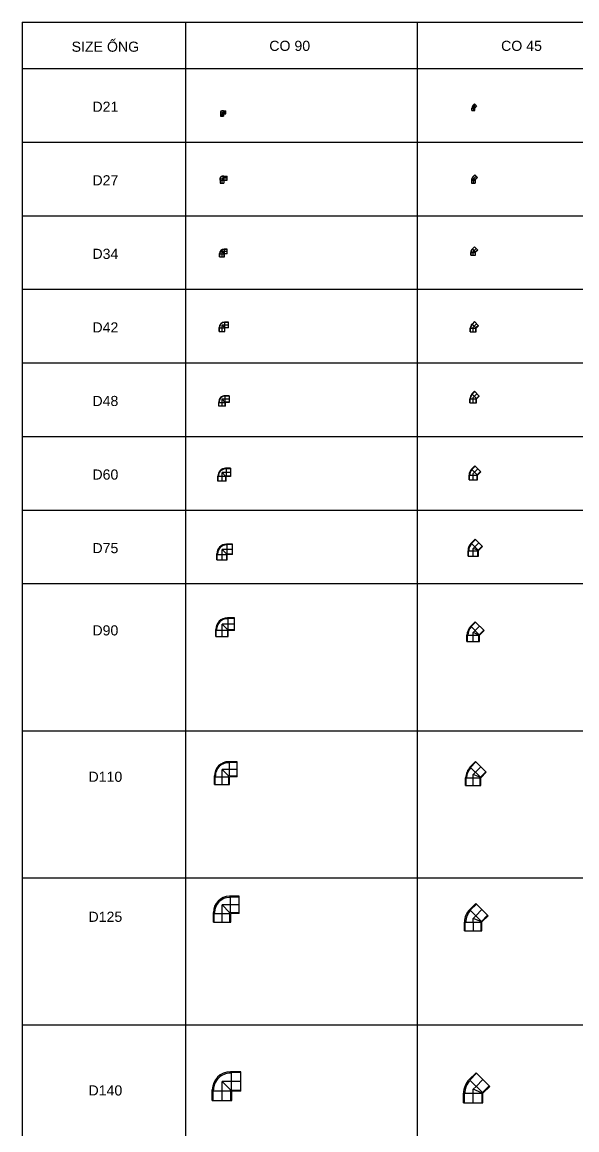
# Model space of a CAD drawing. Header units: millimetres. Extents: x 1218 to 72853, y -34712 to 16286.
# Drawn here: x 1218 to 5603, y -14139 to -5386 of the extents above; entities that cross this region are included whole.
import ezdxf
from ezdxf.enums import TextEntityAlignment as Align

# ---------------------------------------------------------------- set-up
doc = ezdxf.new("R2010")
doc.units = ezdxf.units.MM
doc.linetypes.add('CENTER', pattern=[50.8, 31.75, -6.35, 6.35, -6.35])
doc.styles.get("Standard").update_dxf_attribs({"font": 'arial.ttf'})

# ---------------------------------------------------------------- blocks, each defined once
blk = doc.blocks.new('CO90-D21 uPVC ISO')
for p, q in [((-11.7, 0), (-11.7, -31.5)), ((11.5, 11.7), (0, 11.7)), ((11.5, 11.7), (31.5, 11.7)), ((31.5, -11.7), (31.5, 11.7)), ((-11.7, -31.5), (11.7, -31.5)), ((11.7, -11.7), (11.7, -31.5)), ((11.7, -11.7), (31.5, -11.7))]:
    blk.add_line(p, q)
at = {"color": 8}
for p, q in [((-10, -11.5), (-10, 0)), ((11.5, 10), (0, 10)), ((10, -10), (0, 0)), ((11.5, 10.5), (31.5, 10.5)), ((11.5, -10.5), (11.5, 10.5)), ((-10.5, -11.5), (-10.5, -31.5)), ((-10.5, -11.5), (10.5, -11.5)), ((10, -11.5), (10, -10)), ((11.5, -10), (10, -10)), ((10.5, -11.5), (10.5, -31.5)), ((11.5, -10.5), (31.5, -10.5))]:
    blk.add_line(p, q, dxfattribs=at)
at = {"color": 8, "linetype": 'CENTER', "ltscale": 10}
for q in [(0, -31.5), (31.5, 0)]:
    blk.add_line((0, 0), q, dxfattribs=at)
blk.add_arc((0, 0), 11.7, 90, 180)
at = {"color": 8}
blk.add_arc((0, 0), 9.96, 90, 180, dxfattribs=at)
at = {"flags": 1}
for p in [(11.5, 0), (0, -11.5)]:
    blk.add_attdef('AMC', p, '', height=0.5, dxfattribs=at)
blk = doc.blocks.new('CO90-D27 uPVC ISO')
for p, q in [((-14.8, -15), (-14.8, 0)), ((15, 14.8), (0, 14.8)), ((15, 14.8), (40, 14.8)), ((40, -14.8), (40, 14.8)), ((-14.8, -15), (-14.8, -40)), ((-14.8, -40), (14.8, -40)), ((14.8, -14.8), (14.8, -40)), ((14.8, -14.8), (40, -14.8))]:
    blk.add_line(p, q)
at = {"color": 8}
for p, q in [((-13.1, -15), (-13.1, 0)), ((15, 13.1), (0, 13.1)), ((13.1, -13.1), (0, 0)), ((15, 13.5), (40, 13.5)), ((15, -13.5), (15, 13.5)), ((-13.5, -15), (-13.5, -40)), ((-13.5, -15), (13.5, -15)), ((13.1, -15), (13.1, -13.1)), ((15, -13.1), (13.1, -13.1)), ((13.5, -15), (13.5, -40)), ((15, -13.5), (40, -13.5))]:
    blk.add_line(p, q, dxfattribs=at)
at = {"color": 8, "linetype": 'CENTER', "ltscale": 10}
for p in [(0, -40), (40, 0)]:
    blk.add_line(p, (0, 0), dxfattribs=at)
blk.add_arc((0, 0), 14.8, 90, 180)
at = {"color": 8}
blk.add_arc((0, 0), 13.1, 90, 180, dxfattribs=at)
at = {"flags": 1}
for p in [(40, 0), (0, -15)]:
    blk.add_attdef('AMC', p, '', height=0.5, dxfattribs=at)
blk = doc.blocks.new('CO90-D34 uPVC ISO')
at = {"color": 8, "linetype": 'CENTER', "ltscale": 10}
for p in [(0, -42), (42, 0)]:
    blk.add_line(p, (0, 0), dxfattribs=at)
at = {"color": 8}
for p, q in [((16.15, -16.15), (0, 0)), ((19, 16.15), (16.15, 16.15)), ((42, 17), (19, 17)), ((19, -17), (19, 17)), ((-17, -42), (-17, -19)), ((-17, -19), (17, -19)), ((-16.15, -19), (-16.15, -16.15)), ((16.15, -19), (16.15, -16.15)), ((19, -16.15), (16.15, -16.15)), ((17, -42), (17, -19)), ((42, -17), (19, -17))]:
    blk.add_line(p, q, dxfattribs=at)
for p, q in [((42, 18.7), (16.15, 18.7)), ((42, -18.7), (42, 18.7)), ((-18.7, -42), (-18.7, -16.15)), ((-18.7, -42), (18.7, -42)), ((18.7, -42), (18.7, -18.7)), ((42, -18.7), (18.7, -18.7))]:
    blk.add_line(p, q)
blk.add_arc((16.15, -16.15), 34.85, 90, 180)
blk.add_arc((16.15, -16.15), 32.3, 90, 180, dxfattribs=at)
at = {"flags": 1}
for p in [(19, 0), (0, -19)]:
    blk.add_attdef('AMC', p, '', height=0.5, dxfattribs=at)
blk = doc.blocks.new('CO90-D42 uPVC ISO')
at = {"color": 8, "linetype": 'CENTER', "ltscale": 10}
for p in [(50, 0), (0, -50)]:
    blk.add_line(p, (0, 0), dxfattribs=at)
at = {"color": 8}
for p, q in [((20, -20), (0, 0)), ((23, 19.9), (19.7, 19.9)), ((50, 21), (23, 21)), ((23, -21), (23, 21)), ((-21, -50), (-21, -23)), ((-21, -23), (21, -23)), ((-20, -23), (-20, -19.6)), ((23, -20), (20, -20)), ((20, -23), (20, -20)), ((21, -50), (21, -23)), ((50, -21), (23, -21))]:
    blk.add_line(p, q, dxfattribs=at)
for p, q in [((50, 23), (20, 23)), ((50, -23), (50, 23)), ((-23, -50), (-23, -20)), ((-23, -50), (23, -50)), ((50, -23), (23, -23)), ((23, -50), (23, -23))]:
    blk.add_line(p, q)
blk.add_arc((20, -20), 43, 90, 180)
blk.add_arc((20, -20.1), 40, 90, 180, dxfattribs=at)
at = {"flags": 1}
for p in [(23, 0), (0, -23)]:
    blk.add_attdef('AMC', p, '', height=0.5, dxfattribs=at)
blk = doc.blocks.new('CO90-D48 uPVC ISO')
at = {"color": 8, "linetype": 'CENTER', "ltscale": 10}
for p in [(0, -56), (56, 0)]:
    blk.add_line(p, (0, 0), dxfattribs=at)
at = {"color": 8}
for p, q in [((22.85, -22.85), (0, 0)), ((56, 24), (26, 24)), ((26, -24), (26, 24)), ((-24, -56), (-24, -26)), ((-24, -26), (24, -26)), ((22.85, -26), (22.85, -22.85)), ((26, -22.85), (22.85, -22.85)), ((24, -56), (24, -26)), ((56, -24), (26, -24))]:
    blk.add_line(p, q, dxfattribs=at)
for p, q in [((56, 26.3), (26, 26.3)), ((56, 26.3), (56, -26.3)), ((-26.3, -56), (-26.3, -26)), ((26.3, -56), (-26.3, -56)), ((26.3, -56), (26.3, -26.3)), ((56, -26.3), (26.3, -26.3))]:
    blk.add_line(p, q)
blk.add_arc((22.85, -22.85), 49.25, 86.332956, 183.667044)
blk.add_arc((22.85, -22.85), 45.81, 86.056965, 183.943035, dxfattribs=at)
at = {"flags": 1}
for p in [(26, 0), (0, -26)]:
    blk.add_attdef('AMC', p, '', height=0.5, dxfattribs=at)
blk = doc.blocks.new('CO90-D60 uPVC ISO')
at = {"color": 8, "linetype": 'CENTER', "ltscale": 10}
for p in [(0, -68), (68, 0)]:
    blk.add_line(p, (0, 0), dxfattribs=at)
at = {"color": 8}
for p, q in [((28.55, -28.55), (0, 0)), ((68, 30), (32, 30)), ((32, 30), (32, -30)), ((-30, -68), (-30, -32)), ((30, -32), (-30, -32)), ((28.55, -28.55), (28.55, -32)), ((32, -28.55), (28.55, -28.55)), ((30, -68), (30, -32)), ((68, -30), (32, -30))]:
    blk.add_line(p, q, dxfattribs=at)
for p, q in [((68, 32.9), (28.55, 32.9)), ((68, 32.9), (68, -32.9)), ((-32.9, -68), (-32.9, -28.55)), ((32.9, -68), (-32.9, -68)), ((32.9, -68), (32.9, -32.9)), ((68, -32.9), (32.9, -32.9))]:
    blk.add_line(p, q)
blk.add_arc((28.55, -28.55), 61.45, 90, 180)
blk.add_arc((28.55, -28.55), 57.1, 86.536061, 183.463939, dxfattribs=at)
at = {"flags": 1}
for p in [(32, 0), (0, -32)]:
    blk.add_attdef('AMC', p, '', height=0.5, dxfattribs=at)
blk = doc.blocks.new('CO90-D75 uPVC ISO')
at = {"color": 8, "linetype": 'CENTER', "ltscale": 10}
for p in [(0, -83.5), (83.5, 0)]:
    blk.add_line(p, (0, 0), dxfattribs=at)
at = {"color": 8}
for p, q in [((35.7, -35.7), (0, 0)), ((35.2, 35.7), (40, 35.7)), ((83.5, 37.5), (40, 37.5)), ((40, -37.5), (40, 37.5)), ((-37.5, -83.5), (-37.5, -40)), ((-37.5, -40), (37.5, -40)), ((-35.7, -40), (-35.7, -35.7)), ((35.7, -40), (35.7, -35.7)), ((35.7, -35.7), (40, -35.7)), ((37.5, -83.5), (37.5, -40)), ((83.5, -37.5), (40, -37.5))]:
    blk.add_line(p, q, dxfattribs=at)
for p, q in [((40, 41.1), (35.7, 41.1)), ((83.5, 41.1), (40, 41.1)), ((83.5, -41.1), (83.5, 41.1)), ((-41.1, -40), (-41.1, -35.7)), ((-41.1, -83.5), (-41.1, -40)), ((-41.1, -83.5), (41.1, -83.5)), ((41.1, -83.5), (41.1, -41.1)), ((83.5, -41.1), (41.1, -41.1))]:
    blk.add_line(p, q)
blk.add_arc((35.7, -35.7), 76.8, 90, 180)
blk.add_arc((35.7, -35.7), 71.4, 89.59643, 180, dxfattribs=at)
at = {"flags": 1}
for p in [(40, 0), (0, -40)]:
    blk.add_attdef('AMC', p, '', height=0.5, dxfattribs=at)
blk = doc.blocks.new('CO90-D90 uPVC ISO')
at = {"color": 8, "linetype": 'CENTER', "ltscale": 10}
for p in [(0, -99), (99, 0)]:
    blk.add_line(p, (0, 0), dxfattribs=at)
at = {"color": 8}
for p, q in [((42.85, -42.85), (0, 0)), ((48, 42.85), (42.85, 42.85)), ((99, 45), (48, 45)), ((48, -45), (48, 45)), ((-45, -99), (-45, -48)), ((-45, -48), (45, -48)), ((-42.85, -48), (-42.85, -42.85)), ((42.85, -48), (42.85, -42.85)), ((48, -42.85), (42.85, -42.85)), ((45, -99), (45, -48)), ((99, -45), (48, -45))]:
    blk.add_line(p, q, dxfattribs=at)
for p, q in [((99, 49.3), (42.85, 49.3)), ((99, -49.3), (99, 49.3)), ((-49.3, -99), (-49.3, -42.85)), ((49.3, -99), (49.3, -49.3)), ((99, -49.3), (49.3, -49.3)), ((-49.3, -99), (49.3, -99))]:
    blk.add_line(p, q)
blk.add_arc((42.85, -42.85), 92.15, 90, 180)
blk.add_arc((42.85, -42.85), 85.7, 90, 180, dxfattribs=at)
at = {"flags": 1}
for p in [(48, 0), (0, -48)]:
    blk.add_attdef('AMC', p, '', height=0.5, dxfattribs=at)
blk = doc.blocks.new('CO90-D110 uPVC ISO')
at = {"color": 8, "linetype": 'CENTER', "ltscale": 10}
for p in [(0, -119), (119, 0)]:
    blk.add_line(p, (0, 0), dxfattribs=at)
at = {"color": 8}
for p, q in [((52.35, -52.35), (0, 0)), ((58, 52.35), (52.35, 52.35)), ((119, 55), (58, 55)), ((58, -55), (58, 55)), ((-55, -119), (-55, -58)), ((-55, -58), (55, -58)), ((-52.35, -58), (-52.35, -52.35)), ((52.35, -58), (52.35, -52.35)), ((58, -52.35), (52.35, -52.35)), ((55, -119), (55, -58)), ((119, -55), (58, -55))]:
    blk.add_line(p, q, dxfattribs=at)
for p, q in [((119, 60.3), (52.35, 60.3)), ((119, -60.3), (119, 60.3)), ((-60.3, -119), (-60.3, -52.35)), ((60.3, -119), (60.3, -60.3)), ((119, -60.3), (60.3, -60.3)), ((-60.3, -119), (60.3, -119))]:
    blk.add_line(p, q)
blk.add_arc((52.35, -52.35), 112.65, 90, 180)
blk.add_arc((52.35, -52.35), 104.7, 90, 180, dxfattribs=at)
at = {"flags": 1}
for p in [(58, 0), (0, -58)]:
    blk.add_attdef('AMC', p, '', height=0.5, dxfattribs=at)
blk = doc.blocks.new('CO90-D125 uPVC ISO')
at = {"color": 8, "linetype": 'CENTER', "ltscale": 10}
for p in [(0, -136.5), (136.5, 0)]:
    blk.add_line(p, (0, 0), dxfattribs=at)
at = {"color": 8}
for p, q in [((59.5, -59.5), (0, 0)), ((68, 59.5), (59.5, 59.5)), ((136.5, 62.5), (68, 62.5)), ((68, -62.5), (68, 62.5)), ((-62.5, -136.5), (-62.5, -68)), ((-62.5, -68), (62.5, -68)), ((-59.5, -68), (-59.5, -59.5)), ((59.5, -68), (59.5, -59.5)), ((68, -59.5), (59.5, -59.5)), ((62.5, -136.5), (62.5, -68)), ((136.5, -62.5), (68, -62.5))]:
    blk.add_line(p, q, dxfattribs=at)
for p, q in [((136.5, 68.5), (59.5, 68.5)), ((136.5, -68.5), (136.5, 68.5)), ((-68.5, -68), (-68.5, -59.5)), ((-68.5, -136.5), (-68.5, -68)), ((68.5, -136.5), (68.5, -68.5)), ((136.5, -68.5), (68.5, -68.5)), ((-68.5, -136.5), (68.5, -136.5))]:
    blk.add_line(p, q)
blk.add_arc((59.5, -59.5), 128, 90, 180)
blk.add_arc((59.5, -59.5), 119, 90, 180, dxfattribs=at)
at = {"flags": 1}
for p in [(68, 0), (0, -68)]:
    blk.add_attdef('AMC', p, '', height=0.5, dxfattribs=at)
blk = doc.blocks.new('CO90-D140 uPVC ISO')
at = {"color": 8, "linetype": 'CENTER', "ltscale": 10}
for p in [(0, -150), (150, 0)]:
    blk.add_line(p, (0, 0), dxfattribs=at)
at = {"color": 8}
for p, q in [((66.6, -66.6), (0, 0)), ((74, 66.6), (66.2, 66.6)), ((150, 70), (74, 70)), ((74, -70), (74, 70)), ((-70, -150), (-70, -74)), ((-70, -74), (70, -74)), ((-66.6, -74), (-66.6, -66.2)), ((66.6, -74), (66.6, -66.6)), ((74, -66.6), (66.6, -66.6)), ((70, -150), (70, -74)), ((150, -70), (74, -70))]:
    blk.add_line(p, q, dxfattribs=at)
for p, q in [((74, 76.7), (66.6, 76.7)), ((150, 76.7), (74, 76.7)), ((150, -76.7), (150, 76.7)), ((-76.7, -150), (-76.7, -66.6)), ((76.7, -150), (76.7, -76.7)), ((150, -76.7), (76.7, -76.7)), ((-76.7, -150), (76.7, -150))]:
    blk.add_line(p, q)
blk.add_arc((66.6, -66.6), 143.3, 90, 180)
blk.add_arc((66.6, -66.6), 133.3, 89.8158, 180.1842, dxfattribs=at)
at = {"flags": 1}
for p in [(74, 0), (0, -74)]:
    blk.add_attdef('AMC', p, '', height=0.5, dxfattribs=at)
blk = doc.blocks.new('CO45-D21 uPVC ISO')
for p, q in [((10, 26.7), (-4.1, 12.6)), ((10, 26.7), (26.7, 10)), ((26.7, 10), (11.8, -4.9)), ((-11.8, -26), (-11.8, -6)), ((-11.8, -26), (11.8, -26)), ((11.8, -26), (11.8, -4.9))]:
    blk.add_line(p, q)
at = {"color": 8}
for p, q in [((11, 25.8), (-3.2, 11.7)), ((-3.2, 11.7), (11.7, -3.2)), ((4.2, 4.2), (0, 0)), ((4.2, 4.2), (18.4, 18.4)), ((25.8, 11), (11.7, -3.2)), ((-10.5, -6), (10.5, -6)), ((-10.5, -26), (-10.5, -6)), ((0, -6), (0, 0)), ((0, -6), (0, -26)), ((11.3, -2.8), (10, -4.1)), ((10, -6), (10, -4.1)), ((10.5, -26), (10.5, -6))]:
    blk.add_line(p, q, dxfattribs=at)
blk.add_arc((18.4, -7.6), 30.2, 138.05444, 176.94556)
blk.add_arc((15.6, -6.5), 25.6, 136.02806, 178.97194, dxfattribs=at)
at = {"flags": 1}
for p in [(4.2, 4.2), (0, -6)]:
    blk.add_attdef('AMC', p, '', height=0.5, dxfattribs=at)
blk = doc.blocks.new('CO45-D27 uPVC ISO')
for p, q in [((-5.4, 15.5), (12.2, 33.1)), ((12.2, 33.1), (33.1, 12.2)), ((14.8, -6.1), (33.1, 12.2)), ((-14.8, -7.1), (-14.8, -32)), ((-14.8, -32), (14.8, -32)), ((14.8, -6.1), (14.8, -32))]:
    blk.add_line(p, q)
at = {"color": 8}
for p, q in [((-4.6, 14.5), (13.1, 32.2)), ((-4.6, 14.5), (14.5, -4.6)), ((4.9, 4.9), (0, 0)), ((0, -7), (0, 0)), ((4.9, 4.9), (22.6, 22.6)), ((14.5, -4.6), (32.2, 13.1)), ((-13.5, -7), (-13.5, -32)), ((-13.5, -7), (13.5, -7)), ((0, -7), (0, -32)), ((14.2, -4.3), (13.1, -5.4)), ((13.1, -7), (13.1, -5.4)), ((13.5, -7), (13.5, -32))]:
    blk.add_line(p, q, dxfattribs=at)
blk.add_arc((21.5, -8.9), 36.4, 137.82725, 177.17275)
blk.add_arc((20.9, -8.7), 34, 137.78568, 177.21432, dxfattribs=at)
at = {"flags": 1}
for p in [(4.9, 4.9), (0, -7)]:
    blk.add_attdef('AMC', p, '', height=0.5, dxfattribs=at)
blk = doc.blocks.new('CO45-D34 uPVC ISO')
for p, q in [((9.4, 35.9), (-6.9, 19.6)), ((9.4, 35.9), (35.9, 9.4)), ((35.9, 9.4), (18.7, -7.7)), ((-18.7, -32), (-18.7, -9)), ((-18.7, -32), (18.7, -32)), ((18.7, -32), (18.7, -7.7))]:
    blk.add_line(p, q)
at = {"color": 8}
for p, q in [((10.6, 34.6), (-5.7, 18.4)), ((16.1, -6.7), (0, 0)), ((34.6, 10.6), (18.4, -5.7)), ((-18.7, -9), (-18.7, -9)), ((-17, -32), (-17, -9)), ((17.8, -5.1), (16.1, -6.7)), ((16.1, -9), (16.1, -6.7)), ((17, -32), (17, -9))]:
    blk.add_line(p, q, dxfattribs=at)
at = {"color": 8, "linetype": 'CENTER', "ltscale": 10}
for p, q in [((-5.7, 18.4), (18.4, -5.7)), ((6.4, 6.4), (0, 0)), ((22.6, 22.6), (6.4, 6.4)), ((-17, -9), (17, -9)), ((0, -32), (0, 0))]:
    blk.add_line(p, q, dxfattribs=at)
blk.add_arc((18.2, -7.5), 36.9, 132.70386, 182.29954)
at = {"color": 8}
blk.add_arc((16.8, -6.9), 33, 131.41779, 183.58221, dxfattribs=at)
at = {"flags": 1}
for p in [(6.4, 6.4), (0, -9)]:
    blk.add_attdef('AMC', p, '', height=0.5, dxfattribs=at)
blk = doc.blocks.new('CO45-D42 uPVC ISO')
for p, q in [((9.9, 42.4), (-9.2, 23.3)), ((9.9, 42.4), (42.4, 9.9)), ((42.4, 9.9), (23, -9.5)), ((-23, -37), (-23, -10)), ((-23, -37), (23, -37)), ((23, -37), (23, -9.5))]:
    blk.add_line(p, q)
at = {"color": 8, "linetype": 'CENTER', "ltscale": 10}
for p, q in [((11.3, 41), (-7.8, 21.9)), ((-7.8, 21.9), (21.9, -7.8)), ((-7.8, 21.9), (21.9, -7.8)), ((26.2, 26.2), (0, 0)), ((0, -37), (0, 0)), ((41, 11.3), (21.9, -7.8)), ((-21, -37), (-21, -10)), ((-21, -10), (21, -10)), ((21, -6.9), (19.7, -8.2)), ((19.7, -10), (19.7, -8.2)), ((21, -37), (21, -10))]:
    blk.add_line(p, q, dxfattribs=at)
blk.add_arc((27.4, -11.4), 50.4, 136.53933, 178.46067)
blk.add_arc((27.5, -11.4), 47.3, 136.70417, 178.29583, dxfattribs=at)
at = {"flags": 1}
for p in [(7.1, 7.1), (0, -10)]:
    blk.add_attdef('AMC', p, '', height=0.5, dxfattribs=at)
blk = doc.blocks.new('CO45-D48 uPVC ISO')
for p, q in [((11.1, 48.3), (-10.1, 27.1)), ((11.1, 48.3), (48.3, 11.1)), ((48.3, 11.1), (26.3, -10.9)), ((-26.3, -42), (-26.3, -12)), ((-26.3, -42), (26.3, -42)), ((26.3, -42), (26.3, -10.9))]:
    blk.add_line(p, q)
at = {"color": 8, "linetype": 'CENTER', "ltscale": 10}
for p, q in [((12.7, 46.7), (-8.5, 25.5)), ((-8.5, 25.5), (25.5, -8.5)), ((8.5, 8.5), (0, 0)), ((0, -12), (0, 0)), ((29.7, 29.7), (8.5, 8.5)), ((46.7, 12.7), (25.5, -8.5)), ((-24, -42), (-24, -12)), ((-24, -12), (24, -12)), ((0, -42), (0, -12)), ((24.6, -7.7), (22.8, -9.5)), ((22.8, -12), (22.8, -9.5)), ((24, -42), (24, -12))]:
    blk.add_line(p, q, dxfattribs=at)
at = {"color": 8}
blk.add_line((7.1, 7.1), (0, 0), dxfattribs=at)
blk.add_arc((32.1, -13.3), 58.4, 136.25557, 178.74443)
at = {"color": 8, "linetype": 'CENTER', "ltscale": 10}
blk.add_arc((34.3, -14.2), 57.2, 137.21019, 177.78981, dxfattribs=at)
at = {"flags": 1}
for p in [(8.5, 8.5), (0, -12)]:
    blk.add_attdef('AMC', p, '', height=0.5, dxfattribs=at)
blk = doc.blocks.new('CO45-D60 uPVC ISO')
for p, q in [((12.8, 59.3), (-12.7, 33.9)), ((12.8, 59.3), (59.3, 12.8)), ((59.3, 12.8), (32.9, -13.6)), ((-32.9, -51), (-32.9, -15)), ((-32.9, -51), (32.9, -51)), ((32.9, -51), (32.9, -13.6))]:
    blk.add_line(p, q)
at = {"color": 8, "linetype": 'CENTER', "ltscale": 10}
for p, q in [((14.8, 57.3), (-10.6, 31.8)), ((-10.6, 31.8), (31.8, -10.6)), ((36.1, 36.1), (10.6, 10.6)), ((57.3, 14.8), (31.8, -10.6)), ((-30, -51), (-30, -15)), ((-30, -15), (30, -15)), ((0, -51), (0, 0)), ((30.8, -9.6), (28.5, -11.8)), ((28.5, -15), (28.5, -11.8)), ((30, -51), (30, -15))]:
    blk.add_line(p, q, dxfattribs=at)
at = {"color": 8}
blk.add_line((10.6, 10.6), (0, 0), dxfattribs=at)
blk.add_arc((55.3, -22.9), 88.6, 140.12282, 174.87718)
at = {"color": 8, "linetype": 'CENTER', "ltscale": 10}
blk.add_arc((45.4, -18.8), 74, 137.94214, 177.05786, dxfattribs=at)
at = {"flags": 1}
for p in [(10.6, 10.6), (0, -15)]:
    blk.add_attdef('AMC', p, '', height=0.5, dxfattribs=at)
blk = doc.blocks.new('CO45-D75 uPVC ISO')
for p, q in [((14.4, 72.5), (-16.3, 41.8)), ((14.4, 72.5), (72.5, 14.4)), ((72.5, 14.4), (41.1, -17)), ((-41.1, -61.5), (-41.1, -18)), ((-41.1, -61.5), (41.1, -61.5)), ((41.1, -61.5), (41.1, -17))]:
    blk.add_line(p, q)
at = {"color": 8}
for p, q in [((17, 70), (-13.8, 39.2)), ((-13.8, 39.2), (39.2, -13.8)), ((35.7, -14.8), (0, 0)), ((70, 17), (39.2, -13.8)), ((-37.5, -61.5), (-37.5, -18)), ((-37.5, -18), (37.5, -18)), ((38, -12.5), (35.7, -14.8)), ((35.7, -18), (35.7, -14.8)), ((37.5, -61.5), (37.5, -18))]:
    blk.add_line(p, q, dxfattribs=at)
at = {"color": 8, "linetype": 'CENTER', "ltscale": 10}
for p, q in [((12.7, 12.7), (0, 0)), ((0, -18), (0, 0)), ((43.5, 43.5), (12.7, 12.7)), ((0, -61.5), (0, -18))]:
    blk.add_line(p, q, dxfattribs=at)
blk.add_arc((60.8, -25.2), 102.2, 139.03896, 175.96104)
at = {"color": 8}
blk.add_arc((51.3, -21.2), 87.1, 137.13692, 177.86308, dxfattribs=at)
at = {"flags": 1}
for p in [(12.7, 12.7), (0, -18)]:
    blk.add_attdef('AMC', p, '', height=0.5, dxfattribs=at)
blk = doc.blocks.new('CO45-D90 uPVC ISO')
for p, q in [((16.1, 85.8), (-20, 49.7)), ((16.1, 85.8), (85.8, 16.1)), ((85.8, 16.1), (49.3, -20.4)), ((-49.3, -72), (-49.3, -21)), ((-49.3, -72), (49.3, -72)), ((49.3, -72), (49.3, -20.4))]:
    blk.add_line(p, q)
at = {"color": 8}
for p, q in [((19.1, 82.7), (-17, 46.7)), ((-17, 46.7), (46.7, -17)), ((14.8, 14.8), (0, 0)), ((42.7, -17.7), (0, 0)), ((0, -21), (0, 0)), ((50.9, 50.9), (14.8, 14.8)), ((82.7, 19.1), (46.7, -17)), ((-45, -72), (-45, -21)), ((-45, -21), (45, -21)), ((0, -72), (0, -21)), ((45, -15.3), (42.7, -17.7)), ((42.7, -21), (42.7, -17.7)), ((45, -72), (45, -21))]:
    blk.add_line(p, q, dxfattribs=at)
blk.add_arc((59.8, -24.8), 109.1, 136.97025, 178.02975)
blk.add_arc((49.2, -20.4), 91.8, 134.60712, 180.39288, dxfattribs=at)
at = {"flags": 1}
for p in [(14.8, 14.8), (0, -21)]:
    blk.add_attdef('AMC', p, '', height=0.5, dxfattribs=at)
blk = doc.blocks.new('CO45-D110 uPVC ISO')
for p, q in [((18.2, 103.4), (-25, 60.3)), ((18.2, 103.4), (103.4, 18.2)), ((103.4, 18.2), (60.3, -25)), ((-60.3, -86), (-60.3, -25)), ((-60.3, -86), (60.3, -86)), ((60.3, -86), (60.3, -25))]:
    blk.add_line(p, q)
at = {"color": 8}
for p, q in [((21.9, 99.7), (-21.2, 56.6)), ((-21.2, 56.6), (56.6, -21.2)), ((52.3, -21.7), (0, 0)), ((99.7, 21.9), (56.6, -21.2)), ((-55, -86), (-55, -25)), ((-55, -25), (55, -25)), ((54.7, -19.3), (52.3, -21.7)), ((52.3, -25), (52.3, -21.7)), ((55, -86), (55, -25))]:
    blk.add_line(p, q, dxfattribs=at)
at = {"color": 8, "linetype": 'CENTER', "ltscale": 10}
for p, q in [((17.7, 17.7), (0, 0)), ((0, -25), (0, 0)), ((60.8, 60.8), (17.7, 17.7)), ((0, -86), (0, -25))]:
    blk.add_line(p, q, dxfattribs=at)
blk.add_arc((94.4, -39.1), 155.3, 140.20319, 174.79681)
at = {"color": 8}
blk.add_arc((73.9, -30.6), 126.4, 137.54275, 177.45725, dxfattribs=at)
at = {"flags": 1}
for p in [(17.7, 17.7), (0, -25)]:
    blk.add_attdef('AMC', p, '', height=0.5, dxfattribs=at)
blk = doc.blocks.new('CO45-D125 uPVC ISO')
for p, q in [((20.5, 117.4), (-27.9, 68.9)), ((20.5, 117.4), (117.4, 20.5)), ((117.4, 20.5), (68.5, -28.4)), ((-68.5, -97.5), (-68.5, -29)), ((68.5, -97.5), (68.5, -28.4)), ((-68.5, -97.5), (68.5, -97.5))]:
    blk.add_line(p, q)
at = {"color": 8}
for p, q in [((24.7, 113.1), (-23.7, 64.7)), ((-23.7, 64.7), (64.7, -23.7)), ((59.5, -24.6), (0, 0)), ((113.1, 24.7), (64.7, -23.7)), ((-62.5, -97.5), (-62.5, -29)), ((-62.5, -29), (62.5, -29)), ((62.6, -21.6), (59.5, -24.6)), ((59.5, -29), (59.5, -24.6)), ((62.5, -97.5), (62.5, -29))]:
    blk.add_line(p, q, dxfattribs=at)
at = {"color": 8, "linetype": 'CENTER', "ltscale": 10}
for p, q in [((20.5, 20.5), (0, 0)), ((0, -29), (0, 0)), ((20.5, 20.5), (68.9, 68.9)), ((0, -29), (0, -97.5))]:
    blk.add_line(p, q, dxfattribs=at)
blk.add_arc((71.4, -29.6), 139.9, 135.22911, 179.77089)
at = {"color": 8}
blk.add_arc((79.9, -33.1), 139.5, 136.68823, 178.31177, dxfattribs=at)
at = {"flags": 1}
for p in [(20.5, 20.5), (0, -29)]:
    blk.add_attdef('AMC', p, '', height=0.5, dxfattribs=at)
blk = doc.blocks.new('CO45-D140 uPVC ISO')
for p, q in [((22.1, 130.6), (-31.6, 76.9)), ((22.1, 130.6), (130.6, 22.1)), ((130.6, 22.1), (76.7, -31.8)), ((-76.7, -108), (-76.7, -32)), ((76.7, -108), (76.7, -31.8)), ((-76.7, -108), (76.7, -108))]:
    blk.add_line(p, q)
at = {"color": 8}
for p, q in [((26.9, 125.9), (-26.9, 72.1)), ((-26.9, 72.1), (72.1, -26.9)), ((66.7, -27.6), (0, 0)), ((125.9, 26.9), (72.1, -26.9)), ((-70, -108), (-70, -32)), ((-70, -32), (70, -32)), ((69.8, -24.5), (66.7, -27.6)), ((66.7, -32), (66.7, -27.6)), ((70, -108), (70, -32))]:
    blk.add_line(p, q, dxfattribs=at)
at = {"color": 8, "linetype": 'CENTER', "ltscale": 10}
for p, q in [((22.6, 22.6), (0, 0)), ((0, -32), (0, 0)), ((76.4, 76.4), (22.6, 22.6)), ((0, -108), (0, -32))]:
    blk.add_line(p, q, dxfattribs=at)
blk.add_arc((83.2, -34.5), 160, 135.88759, 179.11241)
at = {"color": 8}
blk.add_arc((79.8, -33), 146.4, 135.40914, 179.59086, dxfattribs=at)
at = {"flags": 1}
for p in [(22.6, 22.6), (0, -32)]:
    blk.add_attdef('AMC', p, '', height=0.5, dxfattribs=at)

msp = doc.modelspace()

# ---------------------------------------------------------------- linework, layer by layer
for p, q in [((1218, -5385.9), (18942.2, -5385.9)), ((1218, -5385.9), (1218, -22612)), ((2509.3, -5385.9), (2509.3, -22612)), ((4342, -5385.9), (4342, -22612)), ((1218, -5753.1), (18942.2, -5753.1)), ((1218, -6334.5), (18942.2, -6334.5)), ((1218, -6915.8), (18942.2, -6915.8)), ((1218, -7497.2), (18942.2, -7497.2)), ((1218, -8078.5), (18942.2, -8078.5)), ((1218, -8659.8), (18942.2, -8659.8)), ((1218, -9241.2), (18942.2, -9241.2)), ((1218, -9822.5), (18942.2, -9822.5)), ((1218, -10985.2), (18942.2, -10985.2)), ((1218, -12147.9), (18942.2, -12147.9)), ((1218, -13310.6), (18942.2, -13310.6))]:
    msp.add_line(p, q)

# ---------------------------------------------------------------- block references
for name, p in [('CO45-D21 uPVC ISO', (4784.1, -6058.3)), ('CO90-D21 uPVC ISO', (2798.1, -6097.7)), ('CO90-D27 uPVC ISO', (2798.1, -6618.8)), ('CO45-D27 uPVC ISO', (4784.1, -6626.7)), ('CO45-D34 uPVC ISO', (4784.1, -7196.4)), ('CO90-D34 uPVC ISO', (2798.1, -7198.9)), ('CO90-D42 uPVC ISO', (2798.1, -7779.4)), ('CO45-D42 uPVC ISO', (4784.1, -7795)), ('CO45-D48 uPVC ISO', (4784.1, -8351.5)), ('CO90-D48 uPVC ISO', (2798.1, -8365.2)), ('CO90-D60 uPVC ISO', (2798.1, -8944.7)), ('CO45-D60 uPVC ISO', (4784.1, -8951.6)), ('CO90-D75 uPVC ISO', (2798.1, -9552.2)), ('CO45-D75 uPVC ISO', (4784.1, -9544.5)), ('CO90-D90 uPVC ISO', (2798.1, -10142.8)), ('CO45-D90 uPVC ISO', (4784.1, -10209.4)), ('CO90-D110 uPVC ISO', (2798.1, -11290.5)), ('CO45-D110 uPVC ISO', (4784.1, -11331.8)), ('CO90-D125 uPVC ISO', (2798.1, -12362.3)), ('CO45-D125 uPVC ISO', (4784.1, -12468)), ('CO90-D140 uPVC ISO', (2798.1, -13757.5)), ('CO45-D140 uPVC ISO', (4784.1, -13818.6))]:
    msp.add_blockref(name, p)

# ---------------------------------------------------------------- texts
at = {"color": 2, "ltscale": 500}
for s, p in [('SIZE ỐNG', (1876, -5579.8)), ('D21', (1876, -6054.2)), ('D27', (1876, -6635.5)), ('D34', (1876, -7216.8)), ('D42', (1876, -7798.2)), ('D48', (1876, -8379.5)), ('D60', (1876, -8960.9)), ('D75', (1876, -9542.2)), ('D90', (1876, -10192.2)), ('D110', (1876, -11349.1)), ('D125', (1876, -12455.8)), ('D140', (1876, -13827.9))]:
    msp.add_text(s, height=80, rotation=360, dxfattribs=at).set_placement(p, align=Align.MIDDLE_CENTER)
at = {"color": 1, "ltscale": 500}
for s, p in [('CO 90', (3333.3, -5573)), ('CO 45', (5166, -5573))]:
    msp.add_text(s, height=80, rotation=360, dxfattribs=at).set_placement(p, align=Align.MIDDLE_CENTER)

doc.saveas('drawing.dxf')
